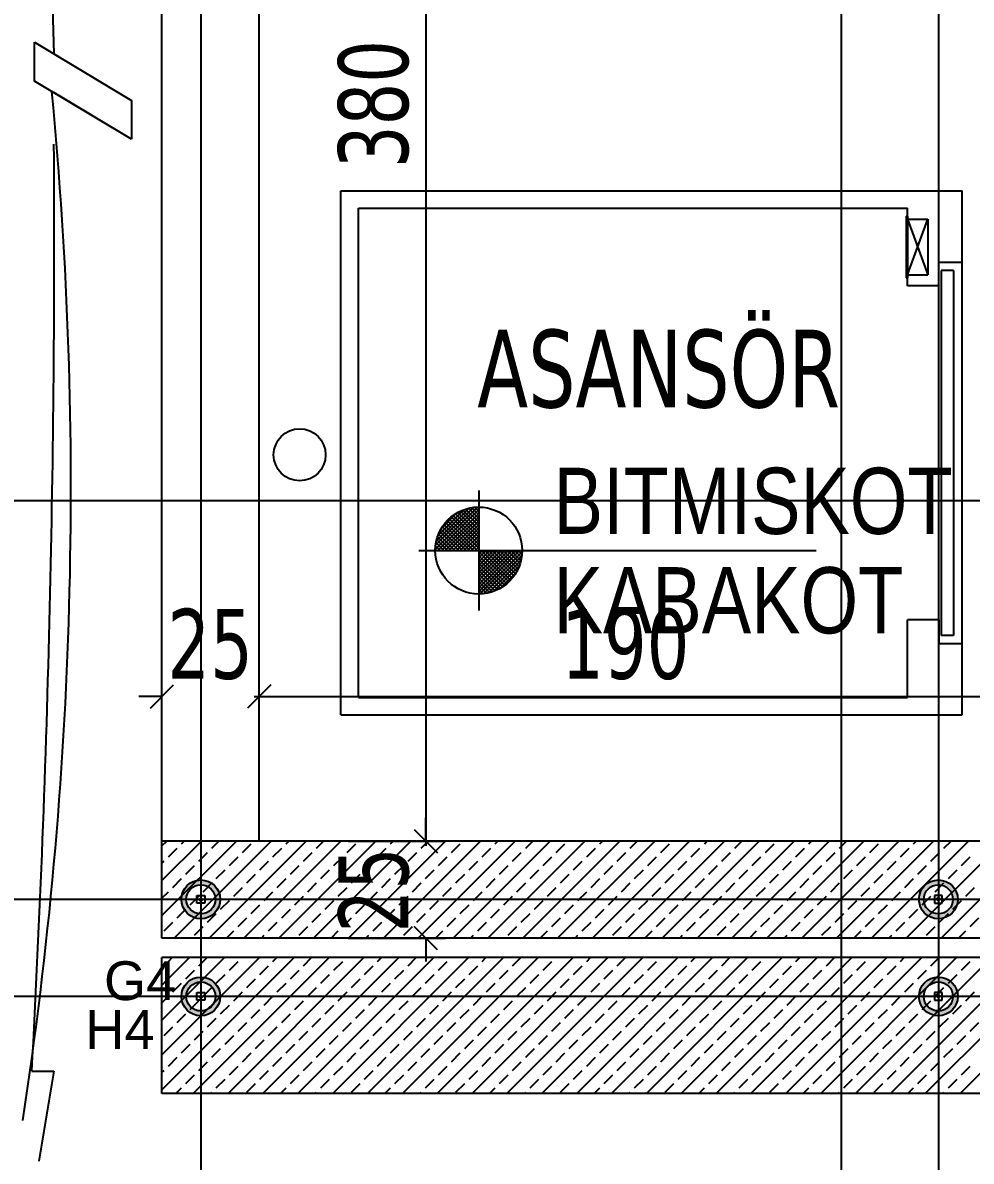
# Model space of a CAD drawing. Header units: millimetres. Extents: x 43168.9 to 43194.6, y -25545.1 to -25543.4.
# Drawn here: x 43170.7757 to 43170.8246, y -25544.5624 to -25544.5038 of the extents above; entities that cross this region are included whole.
import ezdxf

# ---------------------------------------------------------------- set-up
doc = ezdxf.new("R2010")
doc.units = ezdxf.units.MM
doc.header["$LTSCALE"] = 200
doc.linetypes.add('DASHDOT', pattern=[1, 0.5, -0.25, 0, -0.25])
doc.linetypes.add('DASHDOT2', pattern=[0.5, 0.25, -0.125, 0, -0.125])
for name, color, linetype in [('aks_sgh', 5, 'DASHDOT2'), ('duv_sgh', 4, 'Continuous'), ('kesitcizgisi_sgh', 22, 'Continuous'), ('kolon-b.a_sgh', 6, 'Continuous'), ('merdi_sgh', 3, 'Continuous'), ('olcuic_sgh', 183, 'Continuous'), ('tarama-betonarme_sgh', 223, 'Continuous'), ('yazi-merdi_sgh', 9, 'Continuous')]:
    doc.layers.add(name, color=color, linetype=linetype)
doc.styles.add('1-200', font='arial.ttf', dxfattribs={"height": 60})
doc.styles.add('dim', font='VERDANA.TTF', dxfattribs={"width": 0.7})
doc.styles.add('text2', font='arial.ttf')

msp = doc.modelspace()

# ---------------------------------------------------------------- hatches: boundary and pattern name
h = msp.add_hatch(color=256)
edge = h.paths.add_edge_path()
edge.add_arc((43170.7848790417, -25544.54891939969), 0.001, 0, 360)
edge = h.paths.add_edge_path(flags=16)
edge.add_arc((43170.7848790417, -25544.54891939969), 0.00075, 0, 360)
h = msp.add_hatch(color=256)
edge = h.paths.add_edge_path()
edge.add_arc((43170.7848790417, -25544.54891939969), 0.001, 0, 360)
edge = h.paths.add_edge_path(flags=16)
edge.add_arc((43170.7848790417, -25544.54891939969), 0.00075, 0, 360)
h = msp.add_hatch(color=256)
edge = h.paths.add_edge_path()
edge.add_arc((43170.82287904171, -25544.54891939969), 0.001, 0, 360)
edge = h.paths.add_edge_path(flags=16)
edge.add_arc((43170.82287904171, -25544.54891939969), 0.00075, 0, 360)
h = msp.add_hatch(color=256)
edge = h.paths.add_edge_path()
edge.add_arc((43170.82287904171, -25544.54891939969), 0.001, 0, 360)
edge = h.paths.add_edge_path(flags=16)
edge.add_arc((43170.82287904171, -25544.54891939969), 0.00075, 0, 360)
h = msp.add_hatch(color=256)
edge = h.paths.add_edge_path()
edge.add_arc((43170.7848790417, -25544.55391939969), 0.001, 0, 360)
edge = h.paths.add_edge_path(flags=16)
edge.add_arc((43170.7848790417, -25544.55391939969), 0.00075, 0, 360)
h = msp.add_hatch(color=256)
edge = h.paths.add_edge_path()
edge.add_arc((43170.82287904171, -25544.55391939969), 0.001, 0, 360)
edge = h.paths.add_edge_path(flags=16)
edge.add_arc((43170.82287904171, -25544.55391939969), 0.00075, 0, 360)

# ---------------------------------------------------------------- linework, layer by layer
at = {"color": 0}
for p, q in [((43170.77641007162, -25544.47818216613), (43170.7773131189, -25544.50536539554)), ((43170.77631310199, -25544.50676541921), (43170.77631310199, -25544.5047653854)), ((43170.77631310199, -25544.5047653854), (43170.78131318652, -25544.50776543611)), ((43170.7773131189, -25544.50536539554), (43170.78131318652, -25544.50776543611)), ((43170.78131318652, -25544.50976546992), (43170.77631310199, -25544.50676541921)), ((43170.78131318652, -25544.50976546992), (43170.7773131189, -25544.50736542935)), ((43170.78131318652, -25544.50776543611), (43170.78131318652, -25544.50976546992)), ((43170.78131318652, -25544.50776543611), (43170.78131318652, -25544.50976546992)), ((43170.79919778065, -25544.52785882007), (43170.79919778063, -25544.53404548674)), ((43170.7961044473, -25544.53095215341), (43170.81658444731, -25544.53095215341)), ((43170.77617134921, -25544.55776628137), (43170.7773131189, -25544.55776628137)), ((43170.77631310199, -25544.55776628137), (43170.7773131189, -25544.55776628137)), ((43170.7773131189, -25544.55776628137), (43170.77653934783, -25544.56240890778))]:
    msp.add_line(p, q, dxfattribs=at)
for p, q in [((43170.79696264369, -25544.53088834478), (43170.79913581484, -25544.52871517363)), ((43170.79697844906, -25544.53068096061), (43170.79892823337, -25544.5287311763)), ((43170.79919778065, -25544.5289184743), (43170.79900104504, -25544.52872173869)), ((43170.79919778065, -25544.5287268955), (43170.79918372493, -25544.52871283978)), ((43170.79702464584, -25544.53044318503), (43170.7986994976, -25544.52876833328)), ((43170.79709041387, -25544.5309521534), (43170.79919778065, -25544.52884478662)), ((43170.79710299357, -25544.53017325851), (43170.7984267268, -25544.52884952529)), ((43170.79727704916, -25544.52980762412), (43170.79805256579, -25544.52903210749)), ((43170.79728199267, -25544.5309521534), (43170.79919778065, -25544.52903636542)), ((43170.79747357147, -25544.5309521534), (43170.79919778065, -25544.52922794421)), ((43170.79919778065, -25544.53083426226), (43170.79767775283, -25544.52931423445)), ((43170.79919778065, -25544.53064268346), (43170.79777871136, -25544.52922361418)), ((43170.79919778065, -25544.53045110467), (43170.7978875671, -25544.52914089112)), ((43170.79919778065, -25544.53025952587), (43170.7980030247, -25544.52906476993)), ((43170.79919778065, -25544.53006794707), (43170.7981193579, -25544.52898952433)), ((43170.79919778065, -25544.52987636828), (43170.79825098415, -25544.52892957178)), ((43170.79919778065, -25544.52968478948), (43170.7983826104, -25544.52886961923)), ((43170.79919778065, -25544.52949321069), (43170.79852442381, -25544.52881985384)), ((43170.79919778065, -25544.52930163189), (43170.7986723703, -25544.52877622154)), ((43170.79919778065, -25544.52911005309), (43170.79883418202, -25544.52874645447)), ((43170.79835777779, -25544.5309521534), (43170.79725264791, -25544.52984702351)), ((43170.79854935659, -25544.5309521534), (43170.79732591932, -25544.52972871613)), ((43170.79874093538, -25544.5309521534), (43170.79740433116, -25544.52961554917)), ((43170.79893251418, -25544.5309521534), (43170.79749120629, -25544.5295108455)), ((43170.79912409298, -25544.5309521534), (43170.7975780814, -25544.52940614182)), ((43170.79766515026, -25544.5309521534), (43170.79919778065, -25544.52941952301)), ((43170.79785672906, -25544.5309521534), (43170.79919778065, -25544.52961110181)), ((43170.79804830786, -25544.5309521534), (43170.79919778065, -25544.52980268061)), ((43170.7975914626, -25544.5309521534), (43170.79703591153, -25544.53039660233)), ((43170.79778304139, -25544.5309521534), (43170.79707322097, -25544.53024233297)), ((43170.7979746202, -25544.5309521534), (43170.79713092424, -25544.53010845745)), ((43170.79816619899, -25544.5309521534), (43170.79718862752, -25544.52997458192)), ((43170.79823988666, -25544.5309521534), (43170.79919778065, -25544.52999425941)), ((43170.79843146545, -25544.5309521534), (43170.79919778065, -25544.5301858382)), ((43170.79862304425, -25544.5309521534), (43170.79919778065, -25544.530377417)), ((43170.79701672621, -25544.5309521534), (43170.79696195493, -25544.53089738212)), ((43170.797208305, -25544.5309521534), (43170.79697552176, -25544.53071937014)), ((43170.79739988381, -25544.5309521534), (43170.79699860251, -25544.53055087211)), ((43170.79881462305, -25544.5309521534), (43170.79919778065, -25544.5305689958)), ((43170.79900620184, -25544.5309521534), (43170.79919778065, -25544.5307605746)), ((43170.79919778065, -25544.53114373219), (43170.79938935944, -25544.5309521534)), ((43170.79919778065, -25544.53133531099), (43170.79958093823, -25544.5309521534)), ((43170.79919778065, -25544.53152688979), (43170.79977251704, -25544.5309521534)), ((43170.79919778065, -25544.53171846858), (43170.79996409583, -25544.5309521534)), ((43170.79919778065, -25544.53191004738), (43170.80015567463, -25544.5309521534)), ((43170.79919778065, -25544.53210162618), (43170.80034725343, -25544.5309521534)), ((43170.79919778065, -25544.53229320498), (43170.80053883222, -25544.5309521534)), ((43170.79919778065, -25544.53248478377), (43170.80073041102, -25544.5309521534)), ((43170.79919778065, -25544.53267636257), (43170.80092198982, -25544.5309521534)), ((43170.79919778065, -25544.53286794137), (43170.80111356862, -25544.5309521534)), ((43170.79919778065, -25544.53305952017), (43170.80130514741, -25544.5309521534)), ((43170.80074379221, -25544.53257185263), (43170.79919778065, -25544.53102584106)), ((43170.79926158926, -25544.53318729035), (43170.80143476041, -25544.53101411919)), ((43170.80083569959, -25544.53247218121), (43170.79931567178, -25544.5309521534)), ((43170.80092631985, -25544.53237122268), (43170.79950725057, -25544.5309521534)), ((43170.80100904292, -25544.53226236694), (43170.79969882937, -25544.5309521534)), ((43170.80108516411, -25544.53214690934), (43170.79989040817, -25544.5309521534)), ((43170.8011604097, -25544.53203057614), (43170.80008198696, -25544.5309521534)), ((43170.80122036226, -25544.53189894989), (43170.80027356576, -25544.5309521534)), ((43170.80128031481, -25544.53176732364), (43170.80046514456, -25544.5309521534)), ((43170.80133008019, -25544.53162551023), (43170.80065672335, -25544.5309521534)), ((43170.80137371249, -25544.53147756374), (43170.80084830215, -25544.5309521534)), ((43170.80140347957, -25544.53131575201), (43170.80103988095, -25544.5309521534)), ((43170.80142819535, -25544.531148889), (43170.80123145975, -25544.5309521534)), ((43170.80143709426, -25544.53096620911), (43170.80142303855, -25544.5309521534)), ((43170.80063908854, -25544.53265872776), (43170.79919778065, -25544.53121741986)), ((43170.80053438486, -25544.53274560288), (43170.79919778065, -25544.53140899865)), ((43170.80042121791, -25544.53282401472), (43170.79919778065, -25544.53160057745)), ((43170.79946897343, -25544.53317148498), (43170.80141875774, -25544.53122170067)), ((43170.79970674901, -25544.53312528819), (43170.80138160076, -25544.53145043644)), ((43170.80030291052, -25544.53289728614), (43170.79919778065, -25544.53179215625)), ((43170.80017535212, -25544.53296130652), (43170.79919778065, -25544.53198373505)), ((43170.80004147659, -25544.5330190098), (43170.79919778065, -25544.53217531384)), ((43170.79997667553, -25544.53304694047), (43170.80130040876, -25544.53172320724)), ((43170.80034230992, -25544.53287288488), (43170.80111782655, -25544.53209736825)), ((43170.79990760107, -25544.53307671307), (43170.79919778065, -25544.53236689264)), ((43170.79975333171, -25544.53311402251), (43170.79919778065, -25544.53255847144)), ((43170.79959906193, -25544.53315133152), (43170.79919778065, -25544.53275005024)), ((43170.79943056389, -25544.53317441228), (43170.79919778065, -25544.53294162903)), ((43170.79925255192, -25544.53318797911), (43170.79919778065, -25544.53313320783))]:
    msp.add_line(p, q)
at = {"color": 0, "linetype": 'ByBlock', "lineweight": -2}
for p, q in [((43170.7822790417, -25544.53906761332), (43170.7834790417, -25544.53786761332)), ((43170.7884790417, -25544.53786761332), (43170.7872790417, -25544.53906761332)), ((43170.7884790417, -25544.53786761332), (43170.7872790417, -25544.53906761332)), ((43170.79587731465, -25544.54531939969), (43170.79707731465, -25544.54651939969)), ((43170.79587731465, -25544.54531939969), (43170.79707731465, -25544.54651939969)), ((43170.7846790417, -25544.54911939969), (43170.7846790417, -25544.54871939969)), ((43170.7846790417, -25544.54871939969), (43170.78507904171, -25544.54871939969)), ((43170.7846790417, -25544.54911939969), (43170.7846790417, -25544.54871939969)), ((43170.7846790417, -25544.54871939969), (43170.78507904171, -25544.54871939969)), ((43170.78507904171, -25544.54911939969), (43170.7846790417, -25544.54911939969)), ((43170.78507904171, -25544.54911939969), (43170.7846790417, -25544.54911939969)), ((43170.78480833102, -25544.54884868901), (43170.78494975239, -25544.54899011037)), ((43170.78480833102, -25544.54899011037), (43170.78494975239, -25544.54884868901)), ((43170.78480833102, -25544.54884868901), (43170.78494975239, -25544.54899011037)), ((43170.78480833102, -25544.54899011037), (43170.78494975239, -25544.54884868901)), ((43170.78507904171, -25544.54871939969), (43170.78507904171, -25544.54911939969)), ((43170.78507904171, -25544.54871939969), (43170.78507904171, -25544.54911939969)), ((43170.82307904171, -25544.54871939969), (43170.8226790417, -25544.54871939969)), ((43170.8226790417, -25544.54871939969), (43170.8226790417, -25544.54911939969)), ((43170.82307904171, -25544.54871939969), (43170.8226790417, -25544.54871939969)), ((43170.8226790417, -25544.54871939969), (43170.8226790417, -25544.54911939969)), ((43170.8226790417, -25544.54911939969), (43170.82307904171, -25544.54911939969)), ((43170.8226790417, -25544.54911939969), (43170.82307904171, -25544.54911939969)), ((43170.82294975239, -25544.54884868901), (43170.82280833102, -25544.54899011037)), ((43170.82294975239, -25544.54899011037), (43170.82280833102, -25544.54884868901)), ((43170.82294975239, -25544.54884868901), (43170.82280833102, -25544.54899011037)), ((43170.82294975239, -25544.54899011037), (43170.82280833102, -25544.54884868901)), ((43170.82307904171, -25544.54911939969), (43170.82307904171, -25544.54871939969)), ((43170.82307904171, -25544.54911939969), (43170.82307904171, -25544.54871939969)), ((43170.79707731465, -25544.55151939969), (43170.79587731465, -25544.55031939969)), ((43170.7846790417, -25544.55411939969), (43170.7846790417, -25544.55371939969)), ((43170.7846790417, -25544.55371939969), (43170.78507904171, -25544.55371939969)), ((43170.78480833102, -25544.55384868901), (43170.78494975239, -25544.55399011037)), ((43170.78480833102, -25544.55399011037), (43170.78494975239, -25544.55384868901)), ((43170.78507904171, -25544.55371939969), (43170.78507904171, -25544.55411939969)), ((43170.82307904171, -25544.55371939969), (43170.8226790417, -25544.55371939969)), ((43170.8226790417, -25544.55371939969), (43170.8226790417, -25544.55411939969)), ((43170.82294975239, -25544.55384868901), (43170.82280833102, -25544.55399011037)), ((43170.82294975239, -25544.55399011037), (43170.82280833102, -25544.55384868901)), ((43170.82307904171, -25544.55411939969), (43170.82307904171, -25544.55371939969)), ((43170.78507904171, -25544.55411939969), (43170.7846790417, -25544.55411939969)), ((43170.8226790417, -25544.55411939969), (43170.82307904171, -25544.55411939969))]:
    msp.add_line(p, q, dxfattribs=at)
at = {"color": 0}
msp.add_circle((43170.79919778065, -25544.53095215341), 0.002240000000000175, dxfattribs=at)
at = {"color": 0, "linetype": 'Continuous', "lineweight": -2}
for centre, radius in [((43170.7848790417, -25544.54891939969), 0.001), ((43170.7848790417, -25544.54891939969), 0.001), ((43170.82287904171, -25544.54891939969), 0.001), ((43170.82287904171, -25544.54891939969), 0.001), ((43170.7848790417, -25544.54891939969), 0.00075), ((43170.7848790417, -25544.54891939969), 0.00075), ((43170.82287904171, -25544.54891939969), 0.00075), ((43170.82287904171, -25544.54891939969), 0.00075), ((43170.7848790417, -25544.55391939969), 0.001), ((43170.7848790417, -25544.55391939969), 0.00075), ((43170.82287904171, -25544.55391939969), 0.001), ((43170.82287904171, -25544.55391939969), 0.00075)]:
    msp.add_circle(centre, radius, dxfattribs=at)
at = {"color": 0}
for centre, radius, start, end in [((43170.56379988822, -25544.52778931733), 0.2143856953616721, 351.2761802045768, 5.484227777890904), ((43169.9867560824, -25544.51500160109), 0.7905727552520726, 356.8991693323292, 0.3613074809916)]:
    msp.add_arc(centre, radius, start, end, dxfattribs=at)
at = {"layer": 'aks_sgh'}
for p, q in [((43170.7848790417, -25543.74091939969), (43170.7848790417, -25544.78991939969)), ((43170.81787904171, -25543.74091939969), (43170.81787904171, -25544.78991939969)), ((43170.82287904171, -25543.74091939969), (43170.82287904171, -25544.78991939969)), ((43171.17087959124, -25544.54891939969), (43170.19487849217, -25544.54891939969)), ((43171.17087959124, -25544.55391939969), (43170.19487849217, -25544.55391939969))]:
    msp.add_line(p, q, dxfattribs=at)
at = {"layer": 'duv_sgh'}
for p, q in [((43170.7828790417, -25544.54591939969), (43170.7828790417, -25544.46991939969)), ((43170.7878790417, -25544.54591939969), (43170.7878790417, -25544.46991939969))]:
    msp.add_line(p, q, dxfattribs=at)
at = {"layer": 'kesitcizgisi_sgh', "linetype": 'DASHDOT'}
msp.add_line((43170.24962621122, -25544.52837139241), (43171.04213187219, -25544.52837139241), dxfattribs=at)
at = {"layer": 'kolon-b.a_sgh'}
for p, q in [((43170.83087904171, -25544.54591939969), (43170.7828790417, -25544.54591939969)), ((43170.7828790417, -25544.55091939969), (43170.7828790417, -25544.54591939969)), ((43170.83087904171, -25544.55091939969), (43170.7828790417, -25544.55091939969)), ((43170.83087904171, -25544.55191939969), (43170.7828790417, -25544.55191939969)), ((43170.7828790417, -25544.55891939969), (43170.7828790417, -25544.55191939969)), ((43170.83087904171, -25544.55891939969), (43170.7828790417, -25544.55891939969))]:
    msp.add_line(p, q, dxfattribs=at)
at = {"layer": 'merdi_sgh'}
for p, q in [((43170.79209741116, -25544.53941939972), (43170.79209741116, -25544.51241939972)), ((43170.79209741116, -25544.51241939972), (43170.82409741115, -25544.51241939972)), ((43170.79209741116, -25544.53941939972), (43170.79209741116, -25544.51241939972)), ((43170.79209741116, -25544.51241939972), (43170.82409741115, -25544.51241939972)), ((43170.82409741115, -25544.53941939972), (43170.82409741115, -25544.51241939972)), ((43170.79299741116, -25544.53851939972), (43170.79299741116, -25544.51331939972)), ((43170.79299741116, -25544.51331939972), (43170.82129741115, -25544.51331939972)), ((43170.79299741116, -25544.53851939972), (43170.79299741116, -25544.51331939972)), ((43170.79299741116, -25544.51331939972), (43170.82129741115, -25544.51331939972)), ((43170.82129741115, -25544.51731939972), (43170.82129741115, -25544.51331939972)), ((43170.82121741115, -25544.51371939972), (43170.82129741115, -25544.51371939972)), ((43170.82121741115, -25544.51371939972), (43170.82121741115, -25544.51691139972)), ((43170.82121741115, -25544.51371939972), (43170.82129741115, -25544.51371939972)), ((43170.82129741115, -25544.51371939972), (43170.82129741115, -25544.51691139972)), ((43170.82129741115, -25544.51387939972), (43170.82233741115, -25544.51387939972)), ((43170.82129741115, -25544.51387939972), (43170.82233741115, -25544.51675139972)), ((43170.82129741115, -25544.51675139972), (43170.82233741115, -25544.51387939972)), ((43170.82129741115, -25544.51387939972), (43170.82233741115, -25544.51387939972)), ((43170.82233741115, -25544.51387939972), (43170.82233741115, -25544.51675139972)), ((43170.82289741115, -25544.51731939972), (43170.82289741115, -25544.51609273477)), ((43170.82289741115, -25544.51609273477), (43170.82409741115, -25544.51609273477)), ((43170.82121741115, -25544.51691139972), (43170.82129741115, -25544.51691139972)), ((43170.82129741115, -25544.51675139972), (43170.82233741115, -25544.51675139972)), ((43170.82301741115, -25544.51651939972), (43170.82301741115, -25544.52601139972)), ((43170.82365741115, -25544.51651939972), (43170.82301741115, -25544.51651939972)), ((43170.82365741115, -25544.51651939972), (43170.82365741115, -25544.52601139972)), ((43170.82289741115, -25544.51731939972), (43170.82129741115, -25544.51731939972)), ((43170.82301741115, -25544.52602739972), (43170.82301741115, -25544.53531939972)), ((43170.82365741115, -25544.52602739972), (43170.82365741115, -25544.53531939972)), ((43170.82129741115, -25544.53851939972), (43170.82129741115, -25544.53451939972)), ((43170.82289741115, -25544.53451939972), (43170.82129741115, -25544.53451939972)), ((43170.82289741115, -25544.53451939972), (43170.82289741115, -25544.53574606467)), ((43170.82289741115, -25544.53574606467), (43170.82409741115, -25544.53574606467)), ((43170.82365741115, -25544.53531939972), (43170.82301741115, -25544.53531939972)), ((43170.79299741116, -25544.53851939972), (43170.82129741115, -25544.53851939972)), ((43170.79299741116, -25544.53851939972), (43170.82129741115, -25544.53851939972)), ((43170.79209741116, -25544.53941939972), (43170.82409741115, -25544.53941939972)), ((43170.79209741116, -25544.53941939972), (43170.82409741115, -25544.53941939972))]:
    msp.add_line(p, q, dxfattribs=at)
msp.add_ellipse((43170.78997026414, -25544.52601939972), major_axis=(0.0009474093478561874, 0.0009474093478561883), ratio=0.9999999999982795, start_param=2.356194490191484, end_param=8.63937979737107, dxfattribs=at)
msp.add_ellipse((43170.78997026414, -25544.52601939972), major_axis=(0.0009474093478561874, 0.0009474093478561883), ratio=0.9999999999982795, start_param=2.356194490191484, end_param=8.63937979737107, dxfattribs=at)
at = {"layer": 'olcuic_sgh'}
for p, q in [((43170.79647731465, -25544.46966939969), (43170.79647731465, -25544.54616939969)), ((43170.7828790417, -25544.54246761332), (43170.7828790417, -25544.53746761333)), ((43170.7878790417, -25544.54246761332), (43170.7878790417, -25544.53746761333)), ((43170.7878790417, -25544.54246761332), (43170.7878790417, -25544.53746761333)), ((43170.7828790417, -25544.53846761333), (43170.78167904171, -25544.53846761333)), ((43170.7876290417, -25544.53846761333), (43170.82612904171, -25544.53846761333)), ((43170.7878790417, -25544.53846761333), (43170.78907904171, -25544.53846761333)), ((43170.79647731465, -25544.54591939969), (43170.79647731465, -25544.54471939969)), ((43170.79247731465, -25544.54591939969), (43170.79747731466, -25544.54591939969)), ((43170.79247731465, -25544.54591939969), (43170.79747731466, -25544.54591939969)), ((43170.79247731465, -25544.55091939969), (43170.79747731466, -25544.55091939969)), ((43170.79647731465, -25544.55091939969), (43170.79647731465, -25544.55211939969))]:
    msp.add_line(p, q, dxfattribs=at)
at = {"layer": 'tarama-betonarme_sgh'}
for p, q in [((43170.7828790417, -25544.54616023118), (43170.7831198732, -25544.54591939969)), ((43170.7828790417, -25544.54795628241), (43170.78491592442, -25544.54591939969)), ((43170.7828790417, -25544.54975233363), (43170.78671197565, -25544.54591939969)), ((43170.78320758909, -25544.54672970979), (43170.7836566019, -25544.54628069699)), ((43170.78350802687, -25544.55091939969), (43170.78850802687, -25544.54591939969)), ((43170.7838811083, -25544.54605619059), (43170.7840178992, -25544.54591939969)), ((43170.7853040781, -25544.55091939969), (43170.79030407809, -25544.54591939969)), ((43170.78545265312, -25544.54628069699), (43170.78581395042, -25544.54591939969)), ((43170.78702419795, -25544.54650520339), (43170.78747321075, -25544.54605619059)), ((43170.78710012932, -25544.55091939969), (43170.79210012932, -25544.54591939969)), ((43170.78859574276, -25544.54672970979), (43170.78904475557, -25544.54628069699)), ((43170.78889618054, -25544.55091939969), (43170.79389618054, -25544.54591939969)), ((43170.78926926197, -25544.54605619059), (43170.78940605287, -25544.54591939969)), ((43170.79069223177, -25544.55091939969), (43170.79569223177, -25544.54591939969)), ((43170.7908408068, -25544.54628069699), (43170.7912021041, -25544.54591939969)), ((43170.79241235162, -25544.54650520339), (43170.79286136443, -25544.54605619059)), ((43170.79248828299, -25544.55091939969), (43170.79748828299, -25544.54591939969)), ((43170.79398389644, -25544.54672970979), (43170.79443290924, -25544.54628069699)), ((43170.79428433422, -25544.55091939969), (43170.79928433421, -25544.54591939969)), ((43170.79465741564, -25544.54605619059), (43170.79479420654, -25544.54591939969)), ((43170.79608038544, -25544.55091939969), (43170.80108038544, -25544.54591939969)), ((43170.79622896047, -25544.54628069699), (43170.79659025777, -25544.54591939969)), ((43170.79780050529, -25544.54650520339), (43170.7982495181, -25544.54605619059)), ((43170.79787643666, -25544.55091939969), (43170.80287643667, -25544.54591939969)), ((43170.79937205011, -25544.54672970979), (43170.79982106292, -25544.54628069699)), ((43170.79967248789, -25544.55091939969), (43170.80467248789, -25544.54591939969)), ((43170.80004556932, -25544.54605619059), (43170.80018236022, -25544.54591939969)), ((43170.80146853912, -25544.55091939969), (43170.80646853911, -25544.54591939969)), ((43170.80161711414, -25544.54628069699), (43170.80197841144, -25544.54591939969)), ((43170.80318865896, -25544.54650520339), (43170.80363767176, -25544.54605619059)), ((43170.80326459034, -25544.55091939969), (43170.80826459034, -25544.54591939969)), ((43170.80476020378, -25544.54672970979), (43170.80520921659, -25544.54628069699)), ((43170.80506064156, -25544.55091939969), (43170.81006064156, -25544.54591939969)), ((43170.80543372299, -25544.54605619059), (43170.80557051389, -25544.54591939969)), ((43170.80685669278, -25544.55091939969), (43170.81185669279, -25544.54591939969)), ((43170.80700526782, -25544.54628069699), (43170.80736656512, -25544.54591939969)), ((43170.80857681263, -25544.54650520339), (43170.80902582544, -25544.54605619059)), ((43170.80865274401, -25544.55091939969), (43170.81365274401, -25544.54591939969)), ((43170.81014835746, -25544.54672970979), (43170.81059737026, -25544.54628069699)), ((43170.81044879524, -25544.55091939969), (43170.81544879523, -25544.54591939969)), ((43170.81082187666, -25544.54605619059), (43170.81095866756, -25544.54591939969)), ((43170.81224484646, -25544.55091939969), (43170.81724484646, -25544.54591939969)), ((43170.81239342149, -25544.54628069699), (43170.81275471878, -25544.54591939969)), ((43170.81396496631, -25544.54650520339), (43170.81441397911, -25544.54605619059)), ((43170.81404089768, -25544.55091939969), (43170.81904089768, -25544.54591939969)), ((43170.81553651113, -25544.54672970979), (43170.81598552394, -25544.54628069699)), ((43170.81583694891, -25544.55091939969), (43170.82083694891, -25544.54591939969)), ((43170.81621003034, -25544.54605619059), (43170.81634682124, -25544.54591939969)), ((43170.81763300013, -25544.55091939969), (43170.82263300013, -25544.54591939969)), ((43170.81778157516, -25544.54628069699), (43170.81814287246, -25544.54591939969)), ((43170.81935311998, -25544.54650520339), (43170.81980213278, -25544.54605619059)), ((43170.81942905136, -25544.55091939969), (43170.82442905135, -25544.54591939969)), ((43170.8209246648, -25544.54672970979), (43170.82137367761, -25544.54628069699)), ((43170.82122510258, -25544.55091939969), (43170.82622510258, -25544.54591939969)), ((43170.82159818401, -25544.54605619059), (43170.82173497491, -25544.54591939969)), ((43170.8230211538, -25544.55091939969), (43170.82802115381, -25544.54591939969)), ((43170.82316972883, -25544.54628069699), (43170.82353102613, -25544.54591939969)), ((43170.78477913392, -25544.5469542162), (43170.78522814672, -25544.54650520339)), ((43170.78635067873, -25544.5471787226), (43170.78679969154, -25544.54672970979)), ((43170.79016728759, -25544.5469542162), (43170.79061630039, -25544.54650520339)), ((43170.79173883241, -25544.5471787226), (43170.79218784521, -25544.54672970979)), ((43170.79555544126, -25544.5469542162), (43170.79600445407, -25544.54650520339)), ((43170.79712698608, -25544.5471787226), (43170.79757599888, -25544.54672970979)), ((43170.80094359494, -25544.5469542162), (43170.80139260774, -25544.54650520339)), ((43170.80251513975, -25544.5471787226), (43170.80296415256, -25544.54672970979)), ((43170.8063317486, -25544.5469542162), (43170.80678076141, -25544.54650520339)), ((43170.80790329343, -25544.5471787226), (43170.80835230623, -25544.54672970979)), ((43170.81171990227, -25544.5469542162), (43170.81216891509, -25544.54650520339)), ((43170.8132914471, -25544.5471787226), (43170.8137404599, -25544.54672970979)), ((43170.81710805595, -25544.5469542162), (43170.81755706875, -25544.54650520339)), ((43170.81867960077, -25544.5471787226), (43170.81912861358, -25544.54672970979)), ((43170.82249620962, -25544.5469542162), (43170.82294522243, -25544.54650520339)), ((43170.82406775445, -25544.5471787226), (43170.82451676725, -25544.54672970979)), ((43170.7828790417, -25544.54705825718), (43170.78298308269, -25544.5469542162)), ((43170.78410561471, -25544.54762773541), (43170.78455462751, -25544.5471787226)), ((43170.78567715953, -25544.54785224181), (43170.78612617233, -25544.547403229)), ((43170.78792222356, -25544.547403229), (43170.78837123636, -25544.5469542162)), ((43170.78949376837, -25544.54762773541), (43170.78994278119, -25544.5471787226)), ((43170.7910653132, -25544.54785224181), (43170.791514326, -25544.547403229)), ((43170.79331037723, -25544.547403229), (43170.79375939004, -25544.5469542162)), ((43170.79488192205, -25544.54762773541), (43170.79533093486, -25544.5471787226)), ((43170.79645346687, -25544.54785224181), (43170.79690247968, -25544.547403229)), ((43170.7986985309, -25544.547403229), (43170.79914754371, -25544.5469542162)), ((43170.80027007572, -25544.54762773541), (43170.80071908853, -25544.5471787226)), ((43170.80184162055, -25544.54785224181), (43170.80229063335, -25544.547403229)), ((43170.80408668458, -25544.547403229), (43170.80453569738, -25544.5469542162)), ((43170.80565822939, -25544.54762773541), (43170.8061072422, -25544.5471787226)), ((43170.80722977422, -25544.54785224181), (43170.80767878702, -25544.547403229)), ((43170.80947483825, -25544.547403229), (43170.80992385105, -25544.5469542162)), ((43170.81104638307, -25544.54762773541), (43170.81149539587, -25544.5471787226)), ((43170.81261792789, -25544.54785224181), (43170.8130669407, -25544.547403229)), ((43170.81486299192, -25544.547403229), (43170.81531200473, -25544.5469542162)), ((43170.81643453674, -25544.54762773541), (43170.81688354955, -25544.5471787226)), ((43170.81800608156, -25544.54785224181), (43170.81845509437, -25544.547403229)), ((43170.82025114559, -25544.547403229), (43170.8207001584, -25544.5469542162)), ((43170.82182269041, -25544.54762773541), (43170.82227170322, -25544.5471787226)), ((43170.82339423524, -25544.54785224181), (43170.82384324804, -25544.547403229)), ((43170.78343209549, -25544.54830125462), (43170.7838811083, -25544.54785224181)), ((43170.78500364032, -25544.54852576102), (43170.78545265312, -25544.54807674821)), ((43170.78724870435, -25544.54807674821), (43170.78769771715, -25544.54762773541)), ((43170.78882024917, -25544.54830125462), (43170.78926926197, -25544.54785224181)), ((43170.79039179399, -25544.54852576102), (43170.7908408068, -25544.54807674821)), ((43170.79263685802, -25544.54807674821), (43170.79308587083, -25544.54762773541)), ((43170.79420840284, -25544.54830125462), (43170.79465741564, -25544.54785224181)), ((43170.79577994766, -25544.54852576102), (43170.79622896047, -25544.54807674821)), ((43170.79802501169, -25544.54807674821), (43170.7984740245, -25544.54762773541)), ((43170.79959655651, -25544.54830125462), (43170.80004556932, -25544.54785224181)), ((43170.80116810134, -25544.54852576102), (43170.80161711414, -25544.54807674821)), ((43170.80341316536, -25544.54807674821), (43170.80386217817, -25544.54762773541)), ((43170.80498471019, -25544.54830125462), (43170.80543372299, -25544.54785224181)), ((43170.80655625501, -25544.54852576102), (43170.80700526782, -25544.54807674821)), ((43170.80880131904, -25544.54807674821), (43170.80925033184, -25544.54762773541)), ((43170.81037286386, -25544.54830125462), (43170.81082187666, -25544.54785224181)), ((43170.81194440868, -25544.54852576102), (43170.81239342149, -25544.54807674821)), ((43170.81418947271, -25544.54807674821), (43170.81463848551, -25544.54762773541)), ((43170.81576101753, -25544.54830125462), (43170.81621003034, -25544.54785224181)), ((43170.81733256235, -25544.54852576102), (43170.81778157516, -25544.54807674821)), ((43170.81957762638, -25544.54807674821), (43170.82002663919, -25544.54762773541)), ((43170.82114917121, -25544.54830125462), (43170.82159818401, -25544.54785224181)), ((43170.82272071602, -25544.54852576102), (43170.82316972883, -25544.54807674821)), ((43170.7828790417, -25544.54885430841), (43170.78320758909, -25544.54852576102)), ((43170.78657518514, -25544.54875026742), (43170.78702419795, -25544.54830125462)), ((43170.78814672996, -25544.54897477382), (43170.78859574276, -25544.54852576102)), ((43170.79196333881, -25544.54875026742), (43170.79241235162, -25544.54830125462)), ((43170.79353488363, -25544.54897477382), (43170.79398389644, -25544.54852576102)), ((43170.79735149248, -25544.54875026742), (43170.79780050529, -25544.54830125462)), ((43170.79892303731, -25544.54897477382), (43170.79937205011, -25544.54852576102)), ((43170.80273964615, -25544.54875026742), (43170.80318865896, -25544.54830125462)), ((43170.80431119098, -25544.54897477382), (43170.80476020378, -25544.54852576102)), ((43170.80812779983, -25544.54875026742), (43170.80857681263, -25544.54830125462)), ((43170.80969934465, -25544.54897477382), (43170.81014835746, -25544.54852576102)), ((43170.8135159535, -25544.54875026742), (43170.81396496631, -25544.54830125462)), ((43170.81508749833, -25544.54897477382), (43170.81553651113, -25544.54852576102)), ((43170.81890410717, -25544.54875026742), (43170.81935311998, -25544.54830125462)), ((43170.82047565199, -25544.54897477382), (43170.8209246648, -25544.54852576102)), ((43170.82429226085, -25544.54875026742), (43170.82474127365, -25544.54830125462)), ((43170.78433012111, -25544.54919928023), (43170.78477913392, -25544.54875026742)), ((43170.78590166593, -25544.54942378663), (43170.78635067873, -25544.54897477382)), ((43170.78747321075, -25544.54964829304), (43170.78792222356, -25544.54919928023)), ((43170.78971827478, -25544.54919928023), (43170.79016728759, -25544.54875026742)), ((43170.7912898196, -25544.54942378663), (43170.79173883241, -25544.54897477382)), ((43170.79286136443, -25544.54964829304), (43170.79331037723, -25544.54919928023)), ((43170.79510642845, -25544.54919928023), (43170.79555544126, -25544.54875026742)), ((43170.79667797327, -25544.54942378663), (43170.79712698608, -25544.54897477382)), ((43170.7982495181, -25544.54964829304), (43170.7986985309, -25544.54919928023)), ((43170.80049458212, -25544.54919928023), (43170.80094359494, -25544.54875026742)), ((43170.80206612695, -25544.54942378663), (43170.80251513975, -25544.54897477382)), ((43170.80363767176, -25544.54964829304), (43170.80408668458, -25544.54919928023)), ((43170.8058827358, -25544.54919928023), (43170.8063317486, -25544.54875026742)), ((43170.80745428062, -25544.54942378663), (43170.80790329343, -25544.54897477382)), ((43170.80902582544, -25544.54964829304), (43170.80947483825, -25544.54919928023)), ((43170.81127088947, -25544.54919928023), (43170.81171990227, -25544.54875026742)), ((43170.81284243429, -25544.54942378663), (43170.8132914471, -25544.54897477382)), ((43170.81441397911, -25544.54964829304), (43170.81486299192, -25544.54919928023)), ((43170.81665904314, -25544.54919928023), (43170.81710805595, -25544.54875026742)), ((43170.81823058797, -25544.54942378663), (43170.81867960077, -25544.54897477382)), ((43170.81980213278, -25544.54964829304), (43170.82025114559, -25544.54919928023)), ((43170.82204719682, -25544.54919928023), (43170.82249620962, -25544.54875026742)), ((43170.82361874164, -25544.54942378663), (43170.82406775445, -25544.54897477382)), ((43170.7836566019, -25544.54987279944), (43170.78410561471, -25544.54942378663)), ((43170.78522814672, -25544.55009730584), (43170.78567715953, -25544.54964829304)), ((43170.78904475557, -25544.54987279944), (43170.78949376837, -25544.54942378663)), ((43170.79061630039, -25544.55009730584), (43170.7910653132, -25544.54964829304)), ((43170.79443290924, -25544.54987279944), (43170.79488192205, -25544.54942378663)), ((43170.79600445407, -25544.55009730584), (43170.79645346687, -25544.54964829304)), ((43170.79982106292, -25544.54987279944), (43170.80027007572, -25544.54942378663)), ((43170.80139260774, -25544.55009730584), (43170.80184162055, -25544.54964829304)), ((43170.80520921659, -25544.54987279944), (43170.80565822939, -25544.54942378663)), ((43170.80678076141, -25544.55009730584), (43170.80722977422, -25544.54964829304)), ((43170.81059737026, -25544.54987279944), (43170.81104638307, -25544.54942378663)), ((43170.81216891509, -25544.55009730584), (43170.81261792789, -25544.54964829304)), ((43170.81598552394, -25544.54987279944), (43170.81643453674, -25544.54942378663)), ((43170.81755706875, -25544.55009730584), (43170.81800608156, -25544.54964829304)), ((43170.82137367761, -25544.54987279944), (43170.82182269041, -25544.54942378663)), ((43170.82294522243, -25544.55009730584), (43170.82339423524, -25544.54964829304)), ((43170.78298308269, -25544.55054631865), (43170.78343209549, -25544.55009730584)), ((43170.78455462751, -25544.55077082505), (43170.78500364032, -25544.55032181224)), ((43170.78679969154, -25544.55032181224), (43170.78724870435, -25544.54987279944)), ((43170.78837123636, -25544.55054631865), (43170.78882024917, -25544.55009730584)), ((43170.78994278119, -25544.55077082505), (43170.79039179399, -25544.55032181224)), ((43170.79218784521, -25544.55032181224), (43170.79263685802, -25544.54987279944)), ((43170.79375939004, -25544.55054631865), (43170.79420840284, -25544.55009730584)), ((43170.79533093486, -25544.55077082505), (43170.79577994766, -25544.55032181224)), ((43170.79757599888, -25544.55032181224), (43170.79802501169, -25544.54987279944)), ((43170.79914754371, -25544.55054631865), (43170.79959655651, -25544.55009730584)), ((43170.80071908853, -25544.55077082505), (43170.80116810134, -25544.55032181224)), ((43170.80296415256, -25544.55032181224), (43170.80341316536, -25544.54987279944)), ((43170.80453569738, -25544.55054631865), (43170.80498471019, -25544.55009730584)), ((43170.8061072422, -25544.55077082505), (43170.80655625501, -25544.55032181224)), ((43170.80835230623, -25544.55032181224), (43170.80880131904, -25544.54987279944)), ((43170.80992385105, -25544.55054631865), (43170.81037286386, -25544.55009730584)), ((43170.81149539587, -25544.55077082505), (43170.81194440868, -25544.55032181224)), ((43170.8137404599, -25544.55032181224), (43170.81418947271, -25544.54987279944)), ((43170.81531200473, -25544.55054631865), (43170.81576101753, -25544.55009730584)), ((43170.81688354955, -25544.55077082505), (43170.81733256235, -25544.55032181224)), ((43170.81912861358, -25544.55032181224), (43170.81957762638, -25544.54987279944)), ((43170.8207001584, -25544.55054631865), (43170.82114917121, -25544.55009730584)), ((43170.82227170322, -25544.55077082505), (43170.82272071602, -25544.55032181224)), ((43170.82451676725, -25544.55032181224), (43170.82496578006, -25544.54987279944)), ((43170.78620210409, -25544.55091939969), (43170.78657518514, -25544.55054631865)), ((43170.78799815532, -25544.55091939969), (43170.78814672996, -25544.55077082505)), ((43170.79159025777, -25544.55091939969), (43170.79196333881, -25544.55054631865)), ((43170.79338630899, -25544.55091939969), (43170.79353488363, -25544.55077082505)), ((43170.79697841144, -25544.55091939969), (43170.79735149248, -25544.55054631865)), ((43170.79877446267, -25544.55091939969), (43170.79892303731, -25544.55077082505)), ((43170.80236656511, -25544.55091939969), (43170.80273964615, -25544.55054631865)), ((43170.80416261634, -25544.55091939969), (43170.80431119098, -25544.55077082505)), ((43170.80775471879, -25544.55091939969), (43170.80812779983, -25544.55054631865)), ((43170.80955077001, -25544.55091939969), (43170.80969934465, -25544.55077082505)), ((43170.81314287246, -25544.55091939969), (43170.8135159535, -25544.55054631865)), ((43170.81493892369, -25544.55091939969), (43170.81508749833, -25544.55077082505)), ((43170.81853102613, -25544.55091939969), (43170.81890410717, -25544.55054631865)), ((43170.82032707736, -25544.55091939969), (43170.82047565199, -25544.55077082505)), ((43170.82391917981, -25544.55091939969), (43170.82429226085, -25544.55054631865)), ((43170.7828790417, -25544.55334443608), (43170.78430407809, -25544.55191939969)), ((43170.7828790417, -25544.5551404873), (43170.78610012932, -25544.55191939969)), ((43170.7828790417, -25544.55693653853), (43170.78789618055, -25544.55191939969)), ((43170.7828790417, -25544.55873258975), (43170.78969223177, -25544.55191939969)), ((43170.78320758909, -25544.55211786347), (43170.78340605287, -25544.55191939969)), ((43170.784488283, -25544.55891939969), (43170.79148828299, -25544.55191939969)), ((43170.78477913392, -25544.55234236987), (43170.7852021041, -25544.55191939969)), ((43170.78628433422, -25544.55891939969), (43170.79328433421, -25544.55191939969)), ((43170.78635067873, -25544.55256687627), (43170.78679969154, -25544.55211786347)), ((43170.78808038544, -25544.55891939969), (43170.79508038544, -25544.55191939969)), ((43170.78859574276, -25544.55211786347), (43170.78879420654, -25544.55191939969)), ((43170.78987643666, -25544.55891939969), (43170.79687643667, -25544.55191939969)), ((43170.79016728759, -25544.55234236987), (43170.79059025777, -25544.55191939969)), ((43170.79167248789, -25544.55891939969), (43170.79867248789, -25544.55191939969)), ((43170.79173883241, -25544.55256687627), (43170.79218784521, -25544.55211786347)), ((43170.79346853912, -25544.55891939969), (43170.80046853911, -25544.55191939969)), ((43170.79398389644, -25544.55211786347), (43170.79418236022, -25544.55191939969)), ((43170.79526459034, -25544.55891939969), (43170.80226459034, -25544.55191939969)), ((43170.79555544126, -25544.55234236987), (43170.79597841144, -25544.55191939969)), ((43170.79706064156, -25544.55891939969), (43170.80406064156, -25544.55191939969)), ((43170.79712698608, -25544.55256687627), (43170.79757599888, -25544.55211786347)), ((43170.79885669279, -25544.55891939969), (43170.80585669279, -25544.55191939969)), ((43170.79937205011, -25544.55211786347), (43170.79957051389, -25544.55191939969)), ((43170.80065274401, -25544.55891939969), (43170.80765274401, -25544.55191939969)), ((43170.80094359494, -25544.55234236987), (43170.80136656512, -25544.55191939969)), ((43170.80244879524, -25544.55891939969), (43170.80944879523, -25544.55191939969)), ((43170.80251513975, -25544.55256687627), (43170.80296415256, -25544.55211786347)), ((43170.80424484646, -25544.55891939969), (43170.81124484646, -25544.55191939969)), ((43170.80476020378, -25544.55211786347), (43170.80495866756, -25544.55191939969)), ((43170.80604089768, -25544.55891939969), (43170.81304089769, -25544.55191939969)), ((43170.8063317486, -25544.55234236987), (43170.80675471879, -25544.55191939969)), ((43170.80783694891, -25544.55891939969), (43170.81483694891, -25544.55191939969)), ((43170.80790329343, -25544.55256687627), (43170.80835230623, -25544.55211786347)), ((43170.80963300013, -25544.55891939969), (43170.81663300013, -25544.55191939969)), ((43170.81014835746, -25544.55211786347), (43170.81034682124, -25544.55191939969)), ((43170.81142905135, -25544.55891939969), (43170.81842905135, -25544.55191939969)), ((43170.81171990227, -25544.55234236987), (43170.81214287246, -25544.55191939969)), ((43170.81322510258, -25544.55891939969), (43170.82022510258, -25544.55191939969)), ((43170.8132914471, -25544.55256687627), (43170.8137404599, -25544.55211786347)), ((43170.8150211538, -25544.55891939969), (43170.82202115381, -25544.55191939969)), ((43170.81553651113, -25544.55211786347), (43170.81573497491, -25544.55191939969)), ((43170.81681720503, -25544.55891939969), (43170.82381720503, -25544.55191939969)), ((43170.81710805595, -25544.55234236987), (43170.81753102613, -25544.55191939969)), ((43170.81861325626, -25544.55891939969), (43170.82561325625, -25544.55191939969)), ((43170.81867960077, -25544.55256687627), (43170.81912861358, -25544.55211786347)), ((43170.82040930747, -25544.55891939969), (43170.82740930748, -25544.55191939969)), ((43170.8209246648, -25544.55211786347), (43170.82112312858, -25544.55191939969)), ((43170.8222053587, -25544.55891939969), (43170.8292053587, -25544.55191939969)), ((43170.82249620962, -25544.55234236987), (43170.8229191798, -25544.55191939969)), ((43170.82400140993, -25544.55891939969), (43170.83087904171, -25544.55204176791)), ((43170.82406775445, -25544.55256687627), (43170.82451676725, -25544.55211786347)), ((43170.7828790417, -25544.55244641086), (43170.78298308269, -25544.55234236987)), ((43170.78410561471, -25544.55301588908), (43170.78455462751, -25544.55256687627)), ((43170.78792222356, -25544.55279138268), (43170.78837123636, -25544.55234236987)), ((43170.78949376837, -25544.55301588908), (43170.78994278119, -25544.55256687627)), ((43170.79331037723, -25544.55279138268), (43170.79375939004, -25544.55234236987)), ((43170.79488192205, -25544.55301588908), (43170.79533093486, -25544.55256687627)), ((43170.7986985309, -25544.55279138268), (43170.79914754371, -25544.55234236987)), ((43170.80027007572, -25544.55301588908), (43170.80071908853, -25544.55256687627)), ((43170.80408668458, -25544.55279138268), (43170.80453569738, -25544.55234236987)), ((43170.80565822939, -25544.55301588908), (43170.8061072422, -25544.55256687627)), ((43170.80947483825, -25544.55279138268), (43170.80992385105, -25544.55234236987)), ((43170.81104638307, -25544.55301588908), (43170.81149539587, -25544.55256687627)), ((43170.81486299192, -25544.55279138268), (43170.81531200473, -25544.55234236987)), ((43170.81643453674, -25544.55301588908), (43170.81688354955, -25544.55256687627)), ((43170.82025114559, -25544.55279138268), (43170.8207001584, -25544.55234236987)), ((43170.82182269041, -25544.55301588908), (43170.82227170322, -25544.55256687627)), ((43170.78343209549, -25544.55368940829), (43170.7838811083, -25544.55324039548)), ((43170.78567715953, -25544.55324039548), (43170.78612617233, -25544.55279138268)), ((43170.78724870435, -25544.55346490188), (43170.78769771715, -25544.55301588908)), ((43170.78882024917, -25544.55368940829), (43170.78926926197, -25544.55324039548)), ((43170.7910653132, -25544.55324039548), (43170.791514326, -25544.55279138268)), ((43170.79263685802, -25544.55346490188), (43170.79308587083, -25544.55301588908)), ((43170.79420840284, -25544.55368940829), (43170.79465741564, -25544.55324039548)), ((43170.79645346687, -25544.55324039548), (43170.79690247968, -25544.55279138268)), ((43170.79802501169, -25544.55346490188), (43170.7984740245, -25544.55301588908)), ((43170.79959655651, -25544.55368940829), (43170.80004556932, -25544.55324039548)), ((43170.80184162055, -25544.55324039548), (43170.80229063335, -25544.55279138268)), ((43170.80341316536, -25544.55346490188), (43170.80386217817, -25544.55301588908)), ((43170.80498471019, -25544.55368940829), (43170.80543372299, -25544.55324039548)), ((43170.80722977422, -25544.55324039548), (43170.80767878702, -25544.55279138268)), ((43170.80880131904, -25544.55346490188), (43170.80925033184, -25544.55301588908)), ((43170.81037286386, -25544.55368940829), (43170.81082187666, -25544.55324039548)), ((43170.81261792789, -25544.55324039548), (43170.8130669407, -25544.55279138268)), ((43170.81418947271, -25544.55346490188), (43170.81463848551, -25544.55301588908)), ((43170.81576101753, -25544.55368940829), (43170.81621003034, -25544.55324039548)), ((43170.81800608156, -25544.55324039548), (43170.81845509437, -25544.55279138268)), ((43170.81957762638, -25544.55346490188), (43170.82002663919, -25544.55301588908)), ((43170.82114917121, -25544.55368940829), (43170.82159818401, -25544.55324039548)), ((43170.82339423524, -25544.55324039548), (43170.82384324804, -25544.55279138268)), ((43170.7828790417, -25544.55424246208), (43170.78320758909, -25544.55391391469)), ((43170.78500364032, -25544.55391391469), (43170.78545265312, -25544.55346490188)), ((43170.78657518514, -25544.5541384211), (43170.78702419795, -25544.55368940829)), ((43170.78814672996, -25544.5543629275), (43170.78859574276, -25544.55391391469)), ((43170.79039179399, -25544.55391391469), (43170.7908408068, -25544.55346490188)), ((43170.79196333881, -25544.5541384211), (43170.79241235162, -25544.55368940829)), ((43170.79353488363, -25544.5543629275), (43170.79398389644, -25544.55391391469)), ((43170.79577994766, -25544.55391391469), (43170.79622896047, -25544.55346490188)), ((43170.79735149248, -25544.5541384211), (43170.79780050529, -25544.55368940829)), ((43170.79892303731, -25544.5543629275), (43170.79937205011, -25544.55391391469)), ((43170.80116810134, -25544.55391391469), (43170.80161711414, -25544.55346490188)), ((43170.80273964615, -25544.5541384211), (43170.80318865896, -25544.55368940829)), ((43170.80431119098, -25544.5543629275), (43170.80476020378, -25544.55391391469)), ((43170.80655625501, -25544.55391391469), (43170.80700526782, -25544.55346490188)), ((43170.80812779983, -25544.5541384211), (43170.80857681263, -25544.55368940829)), ((43170.80969934465, -25544.5543629275), (43170.81014835746, -25544.55391391469)), ((43170.81194440868, -25544.55391391469), (43170.81239342149, -25544.55346490188)), ((43170.8135159535, -25544.5541384211), (43170.81396496631, -25544.55368940829)), ((43170.81508749833, -25544.5543629275), (43170.81553651113, -25544.55391391469)), ((43170.81733256235, -25544.55391391469), (43170.81778157516, -25544.55346490188)), ((43170.81890410717, -25544.5541384211), (43170.81935311998, -25544.55368940829)), ((43170.82047565199, -25544.5543629275), (43170.8209246648, -25544.55391391469)), ((43170.82272071602, -25544.55391391469), (43170.82316972883, -25544.55346490188)), ((43170.82429226085, -25544.5541384211), (43170.82474127365, -25544.55368940829)), ((43170.78433012111, -25544.5545874339), (43170.78477913392, -25544.5541384211)), ((43170.78590166593, -25544.5548119403), (43170.78635067873, -25544.5543629275)), ((43170.78971827478, -25544.5545874339), (43170.79016728759, -25544.5541384211)), ((43170.7912898196, -25544.5548119403), (43170.79173883241, -25544.5543629275)), ((43170.79510642845, -25544.5545874339), (43170.79555544126, -25544.5541384211)), ((43170.79667797327, -25544.5548119403), (43170.79712698608, -25544.5543629275)), ((43170.80049458212, -25544.5545874339), (43170.80094359494, -25544.5541384211)), ((43170.80206612695, -25544.5548119403), (43170.80251513975, -25544.5543629275)), ((43170.8058827358, -25544.5545874339), (43170.8063317486, -25544.5541384211)), ((43170.80745428062, -25544.5548119403), (43170.80790329343, -25544.5543629275)), ((43170.81127088947, -25544.5545874339), (43170.81171990227, -25544.5541384211)), ((43170.81284243429, -25544.5548119403), (43170.8132914471, -25544.5543629275)), ((43170.81665904314, -25544.5545874339), (43170.81710805595, -25544.5541384211)), ((43170.81823058797, -25544.5548119403), (43170.81867960077, -25544.5543629275)), ((43170.82204719682, -25544.5545874339), (43170.82249620962, -25544.5541384211)), ((43170.82361874164, -25544.5548119403), (43170.82406775445, -25544.5543629275)), ((43170.7836566019, -25544.55526095311), (43170.78410561471, -25544.5548119403)), ((43170.78522814672, -25544.55548545951), (43170.78567715953, -25544.55503644671)), ((43170.78747321075, -25544.55503644671), (43170.78792222356, -25544.5545874339)), ((43170.78904475557, -25544.55526095311), (43170.78949376837, -25544.5548119403)), ((43170.79061630039, -25544.55548545951), (43170.7910653132, -25544.55503644671)), ((43170.79286136443, -25544.55503644671), (43170.79331037723, -25544.5545874339)), ((43170.79443290924, -25544.55526095311), (43170.79488192205, -25544.5548119403)), ((43170.79600445407, -25544.55548545951), (43170.79645346687, -25544.55503644671)), ((43170.7982495181, -25544.55503644671), (43170.7986985309, -25544.5545874339)), ((43170.79982106292, -25544.55526095311), (43170.80027007572, -25544.5548119403)), ((43170.80139260774, -25544.55548545951), (43170.80184162055, -25544.55503644671)), ((43170.80363767176, -25544.55503644671), (43170.80408668458, -25544.5545874339)), ((43170.80520921659, -25544.55526095311), (43170.80565822939, -25544.5548119403)), ((43170.80678076141, -25544.55548545951), (43170.80722977422, -25544.55503644671)), ((43170.80902582544, -25544.55503644671), (43170.80947483825, -25544.5545874339)), ((43170.81059737026, -25544.55526095311), (43170.81104638307, -25544.5548119403)), ((43170.81216891509, -25544.55548545951), (43170.81261792789, -25544.55503644671)), ((43170.81441397911, -25544.55503644671), (43170.81486299192, -25544.5545874339)), ((43170.81598552394, -25544.55526095311), (43170.81643453674, -25544.5548119403)), ((43170.81755706875, -25544.55548545951), (43170.81800608156, -25544.55503644671)), ((43170.81980213278, -25544.55503644671), (43170.82025114559, -25544.5545874339)), ((43170.82137367761, -25544.55526095311), (43170.82182269041, -25544.5548119403)), ((43170.82294522243, -25544.55548545951), (43170.82339423524, -25544.55503644671)), ((43170.78298308269, -25544.55593447232), (43170.78343209549, -25544.55548545951)), ((43170.78679969154, -25544.55570996592), (43170.78724870435, -25544.55526095311)), ((43170.78837123636, -25544.55593447232), (43170.78882024917, -25544.55548545951)), ((43170.79218784521, -25544.55570996592), (43170.79263685802, -25544.55526095311)), ((43170.79375939004, -25544.55593447232), (43170.79420840284, -25544.55548545951)), ((43170.79757599888, -25544.55570996592), (43170.79802501169, -25544.55526095311)), ((43170.79914754371, -25544.55593447232), (43170.79959655651, -25544.55548545951)), ((43170.80296415256, -25544.55570996592), (43170.80341316536, -25544.55526095311)), ((43170.80453569738, -25544.55593447232), (43170.80498471019, -25544.55548545951)), ((43170.80835230623, -25544.55570996592), (43170.80880131904, -25544.55526095311)), ((43170.80992385105, -25544.55593447232), (43170.81037286386, -25544.55548545951)), ((43170.8137404599, -25544.55570996592), (43170.81418947271, -25544.55526095311)), ((43170.81531200473, -25544.55593447232), (43170.81576101753, -25544.55548545951)), ((43170.81912861358, -25544.55570996592), (43170.81957762638, -25544.55526095311)), ((43170.8207001584, -25544.55593447232), (43170.82114917121, -25544.55548545951)), ((43170.82451676725, -25544.55570996592), (43170.82496578006, -25544.55526095311)), ((43170.78455462751, -25544.55615897872), (43170.78500364032, -25544.55570996592)), ((43170.78612617233, -25544.55638348512), (43170.78657518514, -25544.55593447232)), ((43170.78769771715, -25544.55660799153), (43170.78814672996, -25544.55615897872)), ((43170.78994278119, -25544.55615897872), (43170.79039179399, -25544.55570996592)), ((43170.791514326, -25544.55638348512), (43170.79196333881, -25544.55593447232)), ((43170.79308587083, -25544.55660799153), (43170.79353488363, -25544.55615897872)), ((43170.79533093486, -25544.55615897872), (43170.79577994766, -25544.55570996592)), ((43170.79690247968, -25544.55638348512), (43170.79735149248, -25544.55593447232)), ((43170.7984740245, -25544.55660799153), (43170.79892303731, -25544.55615897872)), ((43170.80071908853, -25544.55615897872), (43170.80116810134, -25544.55570996592)), ((43170.80229063335, -25544.55638348512), (43170.80273964615, -25544.55593447232)), ((43170.80386217817, -25544.55660799153), (43170.80431119098, -25544.55615897872)), ((43170.8061072422, -25544.55615897872), (43170.80655625501, -25544.55570996592)), ((43170.80767878702, -25544.55638348512), (43170.80812779983, -25544.55593447232)), ((43170.80925033184, -25544.55660799153), (43170.80969934465, -25544.55615897872)), ((43170.81149539587, -25544.55615897872), (43170.81194440868, -25544.55570996592)), ((43170.8130669407, -25544.55638348512), (43170.8135159535, -25544.55593447232)), ((43170.81463848551, -25544.55660799153), (43170.81508749833, -25544.55615897872)), ((43170.81688354955, -25544.55615897872), (43170.81733256235, -25544.55570996592)), ((43170.81845509437, -25544.55638348512), (43170.81890410717, -25544.55593447232)), ((43170.82002663919, -25544.55660799153), (43170.82047565199, -25544.55615897872)), ((43170.82227170322, -25544.55615897872), (43170.82272071602, -25544.55570996592)), ((43170.82384324804, -25544.55638348512), (43170.82429226085, -25544.55593447232)), ((43170.7838811083, -25544.55683249793), (43170.78433012111, -25544.55638348512)), ((43170.78545265312, -25544.55705700433), (43170.78590166593, -25544.55660799153)), ((43170.78702419795, -25544.55728151074), (43170.78747321075, -25544.55683249793)), ((43170.78926926197, -25544.55683249793), (43170.78971827478, -25544.55638348512)), ((43170.7908408068, -25544.55705700433), (43170.7912898196, -25544.55660799153)), ((43170.79241235162, -25544.55728151074), (43170.79286136443, -25544.55683249793)), ((43170.79465741564, -25544.55683249793), (43170.79510642845, -25544.55638348512)), ((43170.79622896047, -25544.55705700433), (43170.79667797327, -25544.55660799153)), ((43170.79780050529, -25544.55728151074), (43170.7982495181, -25544.55683249793)), ((43170.80004556932, -25544.55683249793), (43170.80049458212, -25544.55638348512)), ((43170.80161711414, -25544.55705700433), (43170.80206612695, -25544.55660799153)), ((43170.80318865896, -25544.55728151074), (43170.80363767176, -25544.55683249793)), ((43170.80543372299, -25544.55683249793), (43170.8058827358, -25544.55638348512)), ((43170.80700526782, -25544.55705700433), (43170.80745428062, -25544.55660799153)), ((43170.80857681263, -25544.55728151074), (43170.80902582544, -25544.55683249793)), ((43170.81082187666, -25544.55683249793), (43170.81127088947, -25544.55638348512)), ((43170.81239342149, -25544.55705700433), (43170.81284243429, -25544.55660799153)), ((43170.81396496631, -25544.55728151074), (43170.81441397911, -25544.55683249793)), ((43170.81621003034, -25544.55683249793), (43170.81665904314, -25544.55638348512)), ((43170.81778157516, -25544.55705700433), (43170.81823058797, -25544.55660799153)), ((43170.81935311998, -25544.55728151074), (43170.81980213278, -25544.55683249793)), ((43170.82159818401, -25544.55683249793), (43170.82204719682, -25544.55638348512)), ((43170.82316972883, -25544.55705700433), (43170.82361874164, -25544.55660799153)), ((43170.78320758909, -25544.55750601714), (43170.7836566019, -25544.55705700433)), ((43170.78477913392, -25544.55773052354), (43170.78522814672, -25544.55728151074)), ((43170.78859574276, -25544.55750601714), (43170.78904475557, -25544.55705700433)), ((43170.79016728759, -25544.55773052354), (43170.79061630039, -25544.55728151074)), ((43170.79398389644, -25544.55750601714), (43170.79443290924, -25544.55705700433)), ((43170.79555544126, -25544.55773052354), (43170.79600445407, -25544.55728151074)), ((43170.79937205011, -25544.55750601714), (43170.79982106292, -25544.55705700433)), ((43170.80094359494, -25544.55773052354), (43170.80139260774, -25544.55728151074)), ((43170.80476020378, -25544.55750601714), (43170.80520921659, -25544.55705700433)), ((43170.8063317486, -25544.55773052354), (43170.80678076141, -25544.55728151074)), ((43170.81014835746, -25544.55750601714), (43170.81059737026, -25544.55705700433)), ((43170.81171990227, -25544.55773052354), (43170.81216891509, -25544.55728151074)), ((43170.81553651113, -25544.55750601714), (43170.81598552394, -25544.55705700433)), ((43170.81710805595, -25544.55773052354), (43170.81755706875, -25544.55728151074)), ((43170.8209246648, -25544.55750601714), (43170.82137367761, -25544.55705700433)), ((43170.82249620962, -25544.55773052354), (43170.82294522243, -25544.55728151074)), ((43170.7828790417, -25544.55783456453), (43170.78298308269, -25544.55773052354)), ((43170.78410561471, -25544.55840404275), (43170.78455462751, -25544.55795502994)), ((43170.78635067873, -25544.55795502994), (43170.78679969154, -25544.55750601714)), ((43170.78792222356, -25544.55817953635), (43170.78837123636, -25544.55773052354)), ((43170.78949376837, -25544.55840404275), (43170.78994278119, -25544.55795502994)), ((43170.79173883241, -25544.55795502994), (43170.79218784521, -25544.55750601714)), ((43170.79331037723, -25544.55817953635), (43170.79375939004, -25544.55773052354)), ((43170.79488192205, -25544.55840404275), (43170.79533093486, -25544.55795502994)), ((43170.79712698608, -25544.55795502994), (43170.79757599888, -25544.55750601714)), ((43170.7986985309, -25544.55817953635), (43170.79914754371, -25544.55773052354)), ((43170.80027007572, -25544.55840404275), (43170.80071908853, -25544.55795502994)), ((43170.80251513975, -25544.55795502994), (43170.80296415256, -25544.55750601714)), ((43170.80408668458, -25544.55817953635), (43170.80453569738, -25544.55773052354)), ((43170.80565822939, -25544.55840404275), (43170.8061072422, -25544.55795502994)), ((43170.80790329343, -25544.55795502994), (43170.80835230623, -25544.55750601714)), ((43170.80947483825, -25544.55817953635), (43170.80992385105, -25544.55773052354)), ((43170.81104638307, -25544.55840404275), (43170.81149539587, -25544.55795502994)), ((43170.8132914471, -25544.55795502994), (43170.8137404599, -25544.55750601714)), ((43170.81486299192, -25544.55817953635), (43170.81531200473, -25544.55773052354)), ((43170.81643453674, -25544.55840404275), (43170.81688354955, -25544.55795502994)), ((43170.81867960077, -25544.55795502994), (43170.81912861358, -25544.55750601714)), ((43170.82025114559, -25544.55817953635), (43170.8207001584, -25544.55773052354)), ((43170.82182269041, -25544.55840404275), (43170.82227170322, -25544.55795502994)), ((43170.82406775445, -25544.55795502994), (43170.82451676725, -25544.55750601714)), ((43170.78359025777, -25544.55891939969), (43170.7838811083, -25544.55862854916)), ((43170.78567715953, -25544.55862854916), (43170.78612617233, -25544.55817953635)), ((43170.78724870435, -25544.55885305556), (43170.78769771715, -25544.55840404275)), ((43170.78897841144, -25544.55891939969), (43170.78926926197, -25544.55862854916)), ((43170.7910653132, -25544.55862854916), (43170.791514326, -25544.55817953635)), ((43170.79263685802, -25544.55885305556), (43170.79308587083, -25544.55840404275)), ((43170.79436656511, -25544.55891939969), (43170.79465741564, -25544.55862854916)), ((43170.79645346687, -25544.55862854916), (43170.79690247968, -25544.55817953635)), ((43170.79802501169, -25544.55885305556), (43170.7984740245, -25544.55840404275)), ((43170.79975471878, -25544.55891939969), (43170.80004556932, -25544.55862854916)), ((43170.80184162055, -25544.55862854916), (43170.80229063335, -25544.55817953635)), ((43170.80341316536, -25544.55885305556), (43170.80386217817, -25544.55840404275)), ((43170.80514287246, -25544.55891939969), (43170.80543372299, -25544.55862854916)), ((43170.80722977422, -25544.55862854916), (43170.80767878702, -25544.55817953635)), ((43170.80880131904, -25544.55885305556), (43170.80925033184, -25544.55840404275)), ((43170.81053102613, -25544.55891939969), (43170.81082187666, -25544.55862854916)), ((43170.81261792789, -25544.55862854916), (43170.8130669407, -25544.55817953635)), ((43170.81418947271, -25544.55885305556), (43170.81463848551, -25544.55840404275)), ((43170.8159191798, -25544.55891939969), (43170.81621003034, -25544.55862854916)), ((43170.81800608156, -25544.55862854916), (43170.81845509437, -25544.55817953635)), ((43170.81957762638, -25544.55885305556), (43170.82002663919, -25544.55840404275)), ((43170.82130733348, -25544.55891939969), (43170.82159818401, -25544.55862854916)), ((43170.82339423524, -25544.55862854916), (43170.82384324804, -25544.55817953635)), ((43170.78538630899, -25544.55891939969), (43170.78545265312, -25544.55885305556)), ((43170.79077446266, -25544.55891939969), (43170.7908408068, -25544.55885305556)), ((43170.79616261634, -25544.55891939969), (43170.79622896047, -25544.55885305556)), ((43170.80155077001, -25544.55891939969), (43170.80161711414, -25544.55885305556)), ((43170.80693892368, -25544.55891939969), (43170.80700526782, -25544.55885305556)), ((43170.81232707736, -25544.55891939969), (43170.81239342149, -25544.55885305556)), ((43170.81771523103, -25544.55891939969), (43170.81778157516, -25544.55885305556)), ((43170.8231033847, -25544.55891939969), (43170.82316972883, -25544.55885305556))]:
    msp.add_line(p, q, dxfattribs=at)

# ---------------------------------------------------------------- texts
at = {"color": 0, "style": 'text2', "width": 0.8}
for tag, p, s in [('BITMISKOT', (43170.80305911398, -25544.53009882007), '+0,10'), ('KABAKOT', (43170.80305911398, -25544.53521882007), '±0,00')]:
    msp.add_attdef(tag, p, s, height=0.0034133333333336, dxfattribs=at)
at = {"layer": 'aks_sgh', "style": '1-200'}
for s, p in [('G4', (43170.7798912381, -25544.55411033038)), ('G4', (43170.7798912381, -25544.55411033038)), ('H4', (43170.77892768959, -25544.55662085601))]:
    msp.add_text(s, height=0.002, rotation=359.9999947889793, dxfattribs=at).set_placement(p)
at = {"layer": 'olcuic_sgh', "color": 2, "style": 'dim', "width": 0.7}
for s, p in [('380', (43170.79555401042, -25544.51125175698)), ('25', (43170.79556489021, -25544.55063645812))]:
    msp.add_text(s, height=0.0036, rotation=90, dxfattribs=at).set_placement(p)
for s, p in [('25', (43170.78316198328, -25544.53755518888)), ('190', (43170.80345275561, -25544.53755639774))]:
    msp.add_text(s, height=0.0036, dxfattribs=at).set_placement(p)
at = {"layer": 'yazi-merdi_sgh', "color": 252, "style": 'dim', "width": 0.7}
msp.add_text('ASANSÖR', height=0.004, dxfattribs=at).set_placement((43170.79911887254, -25544.52357826478))

doc.saveas('drawing.dxf')
